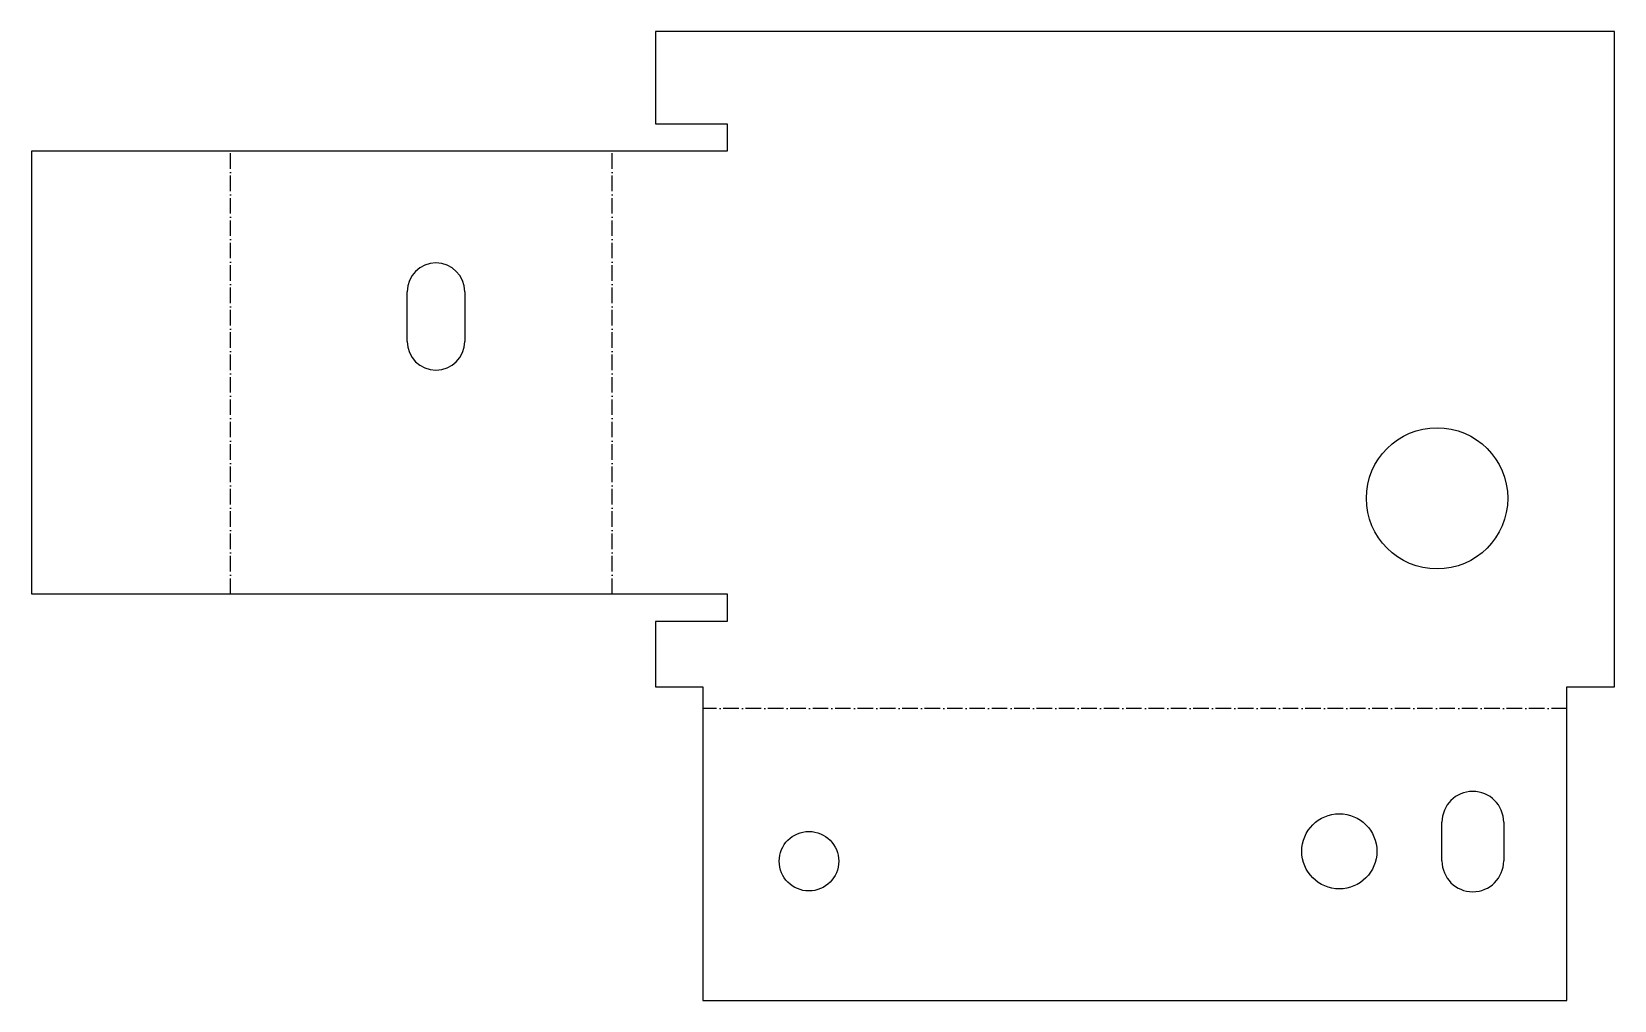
# Model space of a CAD drawing. Header units: millimetres. Extents: x -102 to 157, y -51 to 107.
import ezdxf

# ---------------------------------------------------------------- set-up
doc = ezdxf.new("R2010")
doc.units = ezdxf.units.MM
doc.linetypes.add('DASHDOT', pattern=[3.556, 2.54, -0.508, 0, -0.508])
doc.layers.add('BEND', color=7, linetype='Continuous')
doc.layers.add('CUT', color=7, linetype='Continuous')

msp = doc.modelspace()

# ---------------------------------------------------------------- linework, layer by layer
at = {"layer": 'BEND', "color": 4, "linetype": 'DASHDOT'}
for p, q in [((-69.41, 15.18), (-69.41, 87.51)), ((-7.07, 15.18), (-7.07, 87.51)), ((148.89, -3.53), (7.75, -3.53))]:
    msp.add_line(p, q, dxfattribs=at)
at = {"layer": 'CUT'}
for p, q in [((156.64, 107.06), (0, 107.06)), ((0, 107.06), (0, 92.01)), ((156.64, 0), (156.64, 107.06)), ((0, 92.01), (11.75, 92.01)), ((11.75, 92.01), (11.75, 87.51)), ((11.75, 87.51), (-101.87, 87.51)), ((-101.87, 87.51), (-101.87, 15.18)), ((-40.54, 56.44), (-40.54, 64.56)), ((-31.13, 64.56), (-31.13, 56.44)), ((-101.87, 15.18), (11.75, 15.18)), ((11.75, 15.18), (11.75, 10.68)), ((11.75, 10.68), (0, 10.68)), ((0, 10.68), (0, 0)), ((0, 0), (7.75, 0)), ((7.75, 0), (7.75, -51.24)), ((148.89, 0), (156.64, 0)), ((148.89, -51.24), (148.89, 0)), ((128.48, -28.45), (128.48, -22.13)), ((138.56, -22.13), (138.56, -28.45)), ((7.75, -51.24), (148.89, -51.24))]:
    msp.add_line(p, q, dxfattribs=at)
for centre, radius in [((127.68, 30.8), 11.54), ((111.72, -26.88), 6.14), ((25.09, -28.5), 4.86)]:
    msp.add_circle(centre, radius, dxfattribs=at)
for centre, radius, start, end in [((-35.84, 64.56), 4.71, 0, 180), ((-35.84, 56.44), 4.71, 180, 0), ((133.52, -22.13), 5.04, 0, 180), ((133.52, -28.45), 5.04, 180, 0)]:
    msp.add_arc(centre, radius, start, end, dxfattribs=at)

doc.saveas('drawing.dxf')
